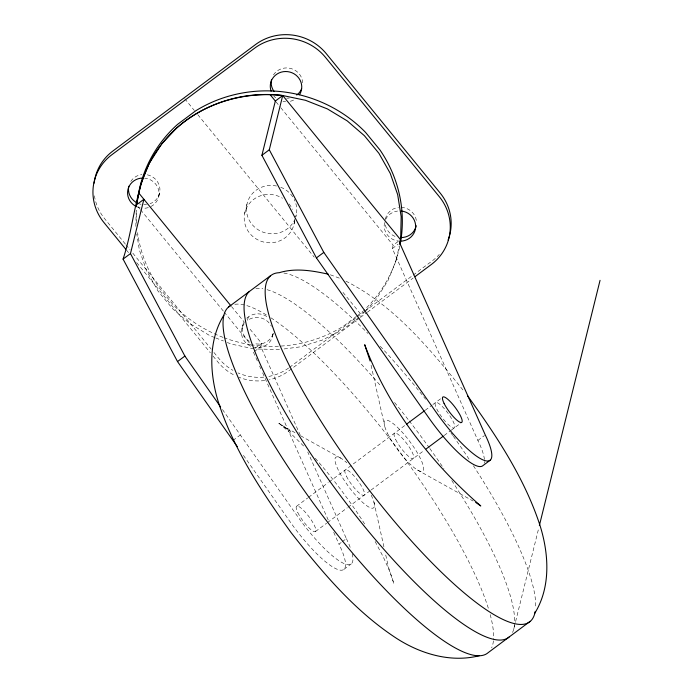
<?xml version="1.0" encoding="UTF-8"?>
<svg xmlns="http://www.w3.org/2000/svg" width="693" height="693" viewBox="0 0 693 693"><rect width="100%" height="100%" fill="white"/><g stroke="black" fill="none" stroke-linecap="round" stroke-linejoin="round"><path stroke-width="0.52" stroke-dasharray="3.46 2.6" d="M136.2 210.837L135.837 226.75M276.55 185.975L272.184 185.429A25.251 24.134 13.9 0 0 246.916 204.357L246.431 208.541A25.251 24.134 13.9 0 0 266.675 233.22L271.032 233.775A25.251 24.134 13.9 0 0 295.071 218.867M296.301 214.839A25.251 24.134 13.9 0 1 295.781 216.883L296.786 210.663A25.251 24.134 13.9 0 0 294.204 199.376M150.84 206.583A15.783 15.081 13.9 0 0 158.74 196.465L159.043 193.849A15.783 15.081 13.9 0 0 144.612 178.118M384.485 222.739L384.173 225.346A15.783 15.081 13.9 0 0 398.614 241.077M366.06 310.282L375.849 299.714L387.837 280.908L396.093 260.655L399.237 245.894M158.74 196.465L159.633 192.862M244.681 213.366L246.916 204.357M241.944 328.534L242.836 324.93M248.302 316.97L247.41 320.573L247.999 320.097A15.783 15.081 13.9 0 1 258.359 317.498L261.062 317.974A15.783 15.081 13.9 0 1 268.174 321.933L269.967 323.969A15.783 15.081 13.9 0 1 271.37 326.256M300.303 435.282L260.819 346.699L261.633 343.39L248.631 327.468M294.075 223.848L294.82 220.85M272.462 336.573L273.354 332.969M484.398 459.424A63.115 14.605 53.3 0 0 477.893 440.462L392.342 248.536L393.156 245.227L398.077 241.554M396.093 260.655L396.985 257.051M513.816 628.811L515.367 622.548M515.618 621.508L538.859 527.624M365.376 311.018L360.334 316.415M246.812 318.174L248.891 316.493A15.783 15.081 13.9 0 1 266.944 316.623M356.289 316.502L343.13 326.36A133.281 127.391 13.9 0 1 251.646 344.819M357.112 315.887L361.226 312.812A133.281 127.391 13.9 0 0 362.803 311.365M358.714 317.628L342.247 329.963L322.254 340.098L300.32 346.855L283.567 349.021M255.076 348.284L261.633 343.39M254.253 351.594L260.819 346.699M392.342 248.536L398.085 244.248M289.509 367.403L356.107 317.697M356.973 317.048L363.894 311.885M364.761 311.244L412.326 275.736M413.193 275.095L432.224 260.889A50.494 48.259 13.9 0 0 439.293 254.418M359.537 318.07L288.617 371.006A50.494 48.259 13.9 0 1 269.343 379.755M360.403 317.429L366.458 312.907M367.325 312.257L413.167 278.049M232.961 440.479L240.35 434.97M296.569 506.271L307.666 497.99M308.524 497.349L328.161 482.692M329.019 482.051L405.561 424.93M425.216 410.256L432.051 405.154M432.908 404.513L442.853 397.098M315.514 531.505L326.62 523.224M327.468 522.583L347.115 507.926M347.964 507.285L370.235 490.67M371.101 490.02L424.514 450.155M444.17 435.49L450.147 431.02M451.004 430.388L461.807 422.323M243.442 455.379L288.418 519.378A63.115 14.605 53.3 0 0 335.655 568.598A63.115 14.605 53.3 0 0 338.99 544.135L341.45 542.298M342.273 541.683L346.37 538.626L307.761 452.009M477.893 440.462L484.459 435.559M343.945 569.351L351.325 563.842M279.47 349.549L255.293 348.943M282.952 101.412L285.681 101.758M253.881 348.856L231.514 344.135L227.295 342.507M330.379 274.783L340.237 278.491M214.735 337.56L209.563 335.499L189.769 323.536L172.618 308.749L158.073 291.121L146.743 271.058L139.406 250.173L136.798 234.026M215.705 337.941L223.432 340.973M345.902 281.159C394.802 305.83 430.5 349.688 464.223 391.554M417.532 470.036L473.059 500.996M294.993 432.649L281.817 425.303L290.575 431.323L277.85 422.435L289.509 432.189L305.015 447.375M300.641 435.802L341.103 458.359M315.228 458.281C333.593 479.097 350.286 501.36 365.168 524.783M276.022 101.871L280.137 106.895M280.821 107.736L393.156 245.227M184.762 98.727L194.352 110.464M197.782 114.657L314.232 257.181M343 292.394L360.81 314.189M231.514 306.531L244.525 322.444M137.89 206.479L139.943 208.991M140.627 209.832L223.449 311.2M224.134 312.041L251.516 345.547M125.294 243.979L104.834 218.936A50.494 48.259 13.9 0 1 94.395 195.772M125.97 244.811L130.067 249.818M132.796 253.162L211.226 349.151M213.946 352.486L218.728 358.333A50.494 48.259 13.9 0 0 232.926 370.348M126.447 250.086L128.491 252.59M136.677 262.604L210.334 352.754M213.054 356.089L217.836 361.937A50.494 48.259 13.9 0 0 235.36 375.71M222.479 409.546L295.798 513.868A63.115 14.605 53.3 0 0 337.5 559.727A63.115 14.605 53.3 0 0 352.148 553.525M375.112 541.476L383.385 557.172L389.717 571.379L393.936 583.688L388.496 567.342L385.204 552.598M253.439 352.209L257.389 361.062M259.58 365.991L260.897 368.936M262.647 372.877L328.898 521.491M333.723 532.319L338.99 544.135M371.084 365.263L384.71 426.334M373.934 502.061L384.035 547.34M385.611 219.421A15.783 15.081 13.9 0 1 397.557 211.044M395.053 236.4A15.783 15.081 13.9 0 1 385.065 221.743M385.369 219.135A15.783 15.081 13.9 0 1 398.449 207.441M401.186 207.328A15.783 15.081 13.9 0 1 416.363 220.495M255.916 288.609A216.155 50.017 53.3 0 1 262.864 288.756M267.082 289.7A216.155 50.017 53.3 0 1 381.419 386.763M394.586 402.503A216.155 50.017 53.3 0 1 408.567 420.053M409.234 420.902A216.155 50.017 53.3 0 1 429.192 447.643M429.825 448.518A216.155 50.017 53.3 0 1 443.97 468.823M451.775 480.552A216.155 50.017 53.3 0 1 512.231 633.09M346.37 538.626A63.115 14.605 53.3 0 1 350.407 547.929M280.76 187.249A25.251 24.134 13.9 0 1 293.156 197.505M294.508 220.72A25.251 24.134 13.9 0 1 263.73 242.065A25.251 24.134 13.9 0 1 246.05 209.017A25.251 24.134 13.9 0 1 282.467 198.207M289.033 203.881A25.251 24.134 13.9 0 1 292.446 209.355M399.644 246.812A133.281 127.391 13.9 0 1 363.582 310.637M250.597 344.655A133.281 127.391 13.9 0 1 224.038 337.742M223.042 337.37A133.281 127.391 13.9 0 1 173.25 304.885L158.758 287.214A133.281 127.391 13.9 0 1 137.569 232.605M136.634 223.085A133.281 127.391 13.9 0 1 136.556 210.343M283.896 273.051A216.155 50.017 53.3 0 1 367.922 333.42M380.301 346.301A216.155 50.017 53.3 0 1 425.632 399.263M450.857 432.813A216.155 50.017 53.3 0 1 452.737 435.447M453.361 436.321A216.155 50.017 53.3 0 1 469.845 460.343M473.397 465.748A216.155 50.017 53.3 0 1 535.576 608.601M293.589 100.052A15.783 15.081 13.9 0 1 288.418 101.637M275.641 97.808A15.783 15.081 13.9 0 1 273.744 95.868M148.328 207.588A15.783 15.081 13.9 0 1 142.923 208.264M140.194 207.917A15.783 15.081 13.9 0 1 137.56 207.12M272.895 333.974A15.783 15.081 13.9 0 1 254.227 347.34M250.745 346.214A15.783 15.081 13.9 0 1 244.187 323.787M264.726 380.544A50.494 48.259 13.9 0 1 238.816 377.226M288.643 368.035A50.494 48.259 13.9 0 1 267.472 376.671M263.747 377.139A50.494 48.259 13.9 0 1 237.968 372.895M289.31 98.034A15.783 15.081 13.9 0 1 286.573 98.155M273.449 74.931A15.783 15.081 13.9 0 1 290.869 68.494A15.783 15.081 13.9 0 1 302.642 82.813M273.103 333.809A15.783 15.081 13.9 0 1 254.227 343.529M249.246 341.277A15.783 15.081 13.9 0 1 243.737 322.453M147.314 174.801A15.783 15.081 13.9 0 1 159.875 188.487A15.783 15.081 13.9 0 1 150.078 203.699M146.552 204.556A15.783 15.081 13.9 0 1 143.815 204.66M141.086 204.314A15.783 15.081 13.9 0 1 139.319 203.829M130.769 181.401A15.783 15.081 13.9 0 1 141.848 174.558M371.188 495.183A31.557 7.302 53.3 0 1 364.657 504.14A31.557 7.302 53.3 0 1 337.084 467.428A31.557 7.302 53.3 0 1 346.829 462.742M234.875 304.314A216.155 50.017 53.3 0 1 267.533 315.653M270.928 317.827A216.155 50.017 53.3 0 1 488.816 609.797M490.202 614.639A216.155 50.017 53.3 0 1 493.494 640.003M493.399 640.964A216.155 50.017 53.3 0 1 491.666 647.816M445.556 421.742A15.783 3.647 53.3 0 1 436.018 402.39A15.783 3.647 53.3 0 1 452.962 421.093A15.783 3.647 53.3 0 1 446.127 422.375M484.459 461.529A63.115 14.605 53.3 0 1 484.216 463.288M297.799 512.577A15.783 3.647 53.3 0 0 314.882 531.722A15.783 3.647 53.3 0 0 305.431 512.37A15.783 3.647 53.3 0 0 297.799 512.577M395.686 439.527A15.783 3.647 53.3 0 0 412.768 458.662A15.783 3.647 53.3 0 0 403.317 439.31A15.783 3.647 53.3 0 0 395.686 439.527M387.448 433.212A31.557 7.302 53.3 0 0 421.613 471.5A31.557 7.302 53.3 0 0 402.711 432.787A31.557 7.302 53.3 0 0 387.448 433.212M346.474 476.256A15.783 3.647 53.3 0 0 363.556 495.391A15.783 3.647 53.3 0 0 354.106 476.039A15.783 3.647 53.3 0 0 346.474 476.256"/><path stroke-width="1.04" d="M160.854 145.192C134.832 177.573 135.672 221.353 123.077 259.095L177.512 361.581L237.275 446.613M136.304 205.856L136.521 204.799L143.901 199.289L130.466 253.586L123.077 259.095M136.738 203.621L140.887 183.766L149.307 163.193L161.573 144.135C189.787 107.995 237.526 89.804 282.718 95.521L305.457 100.286L327.408 108.922L347.21 120.885L364.362 135.672L378.898 153.3L390.237 173.354L397.661 194.594L401.169 216.675L400.675 238.565L399.67 243.841M490.228 460.178L482.848 465.687A63.115 14.605 53.3 0 1 427.321 415.705L316.415 257.909L261.911 155.293L275.338 101.031L282.718 95.521L400.545 239.717L399.722 243.026L485.273 434.953A63.115 14.605 53.3 0 1 481.938 459.416A63.115 14.605 53.3 0 1 434.702 410.195L323.796 252.399L269.291 149.783L282.718 95.521C244.785 91.337 205.397 102.512 176.646 128.006L161.573 144.135M539.371 525.528L600.051 280.344M223.787 315.289C207.683 341.467 209.745 374.592 218.624 402.902C234.113 450.303 262.084 492.472 291.086 532.588C321.249 571.084 353.369 609.563 394.395 636.936C418.91 653.404 450.138 663.192 479.443 655.682M534.857 613.106C550.961 586.928 548.891 553.802 540.02 525.493C524.523 478.101 496.552 435.923 467.558 395.807M261.911 155.293L269.291 149.783M228.482 307.077L270.556 275.675M177.512 361.581L184.892 356.072L130.466 253.586M316.415 257.909L323.796 252.399M414.899 276.758L431.332 264.492A50.494 48.259 13.9 0 0 439.275 196.656L325.294 57.155A50.494 48.259 13.9 0 0 254.487 48.276L111.894 154.704A50.494 48.259 13.9 0 0 103.941 222.54L125.762 249.246M406.419 424.289L424.359 410.897M426.221 448.882L443.312 436.131M530.162 621.318L488.08 652.719A216.155 50.017 53.3 0 1 317.385 508.723A216.155 50.017 53.3 0 1 230.067 305.959M328.395 274.22C312.248 270.616 295.426 267.749 279.201 272.713A216.155 50.017 53.3 0 0 363.712 482.978A216.155 50.017 53.3 0 0 535.213 611.391M475.701 502.408L480.786 505.959C430.578 462.439 387.993 407.293 364.7 344.707L370.149 361.053M270.218 94.759L275.338 101.031M138.695 192.923L230.83 305.691M184.892 356.072L220.625 406.921M401.212 211.001A15.783 15.081 13.9 0 1 415.644 226.732A15.783 15.081 13.9 0 1 400.441 241.164M416.233 225.736A15.783 15.081 13.9 0 1 401.334 237.56M137.231 201.897A133.281 127.391 13.9 0 1 177.538 124.402L195.625 110.854A133.281 127.391 13.9 0 1 365.514 132.328L379.998 150A133.281 127.391 13.9 0 1 400.069 244.724M509.121 637.023A216.155 50.017 53.3 0 1 340.93 496.37A216.155 50.017 53.3 0 1 249.523 291.372M271.11 91.207A15.783 15.081 13.9 0 1 287.734 71.648A15.783 15.081 13.9 0 1 299.48 94.759M136.72 206.757A15.783 15.081 13.9 0 1 127.876 189.856A15.783 15.081 13.9 0 1 142.784 178.04M94.144 183.143A50.494 48.259 13.9 0 1 112.786 151.1L255.379 44.673A50.494 48.259 13.9 0 1 326.186 53.552L440.168 193.052A50.494 48.259 13.9 0 1 448.085 240.073M301.585 88.817A15.783 15.081 13.9 0 1 296.76 95.036M274.081 91.545A15.783 15.081 13.9 0 1 271.474 79.782M137.612 203.153A15.783 15.081 13.9 0 1 128.768 186.252M444.092 403.395A15.783 3.647 53.3 0 0 461.174 422.539A15.783 3.647 53.3 0 0 451.723 403.187A15.783 3.647 53.3 0 0 444.092 403.395"/></g></svg>
